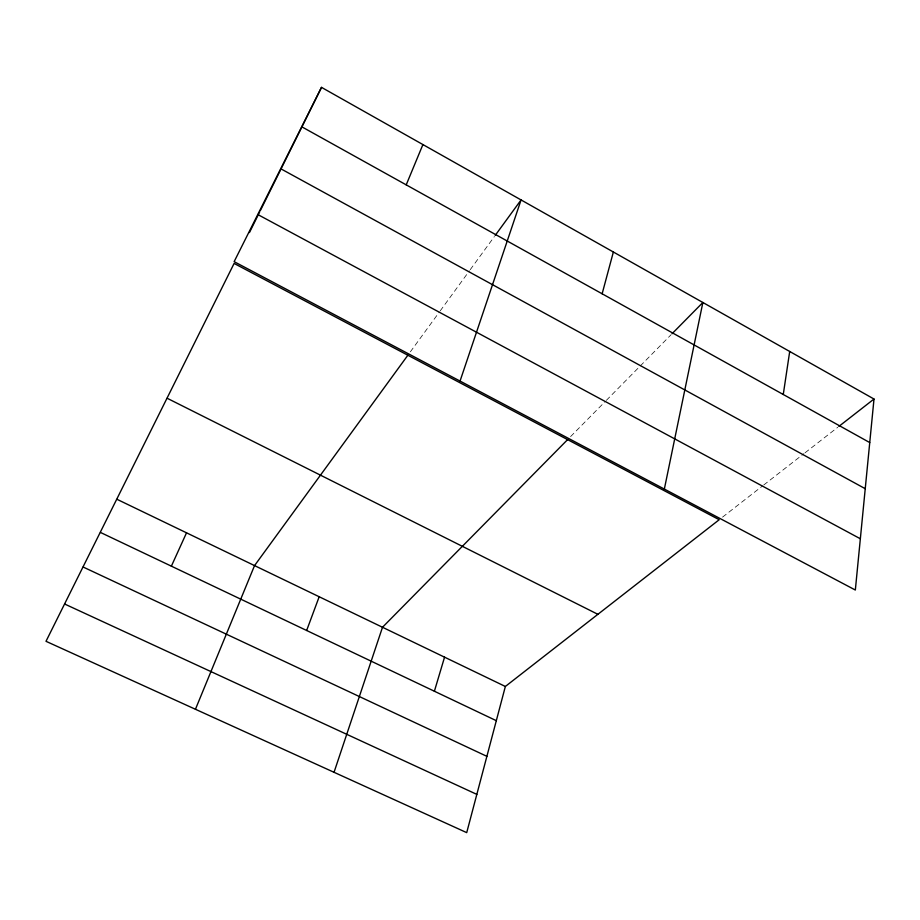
<?xml version="1.0" encoding="UTF-8"?>
<svg xmlns="http://www.w3.org/2000/svg" width="920" height="920" viewBox="0 0 920 920"><rect width="100%" height="100%" fill="white"/><g stroke="black" fill="none" stroke-linecap="round" stroke-linejoin="round"><path stroke-width="0.69" stroke-dasharray="4.6 3.45" d="M410.366 351.82L439.392 312.006M440.22 310.868L469.407 270.825M470.235 269.675L494.408 236.52M570.584 436.597L605.371 401.338M606.372 400.327L671.094 334.707M722.556 517.12L762.634 485.863M763.749 484.989L803.942 453.663M805.057 452.789L837.729 427.305"/><path stroke-width="1.38" d="M874 399.027L855.335 590.03L234.14 261.659L321.505 87.365L874 399.027L838.867 426.42M783.265 394.496L789.705 351.474M664.344 489.072L702.869 302.496L672.094 333.695M505.356 686.469L466.716 832.634L46 641.309L234.105 263.43L719.21 519.719L505.356 686.469L117.012 499.318M602.14 293.79L613.364 251.999M434.389 691.242L444.555 657.168M334.041 772.306L382.501 627.268L567.605 439.622M460.046 381.075L521.065 199.939L495.236 235.37M306.647 630.487L319.183 596.746M195.442 709.274L254.541 565.604L407.87 355.235M406.214 184.862L422.912 144.566M171.373 566.168L186.53 532.818M249.423 232.576L259.635 212.002M260.279 210.714L321.505 87.365M64.653 604.026L476.824 794.385M83.156 567.03L486.887 756.343M100.452 532.438L496.317 720.682M167.175 398.268L597.896 614.318M257.772 214.521L860.338 538.764M280.715 168.739L865.237 488.704M301.748 126.776L869.745 442.577"/></g></svg>
